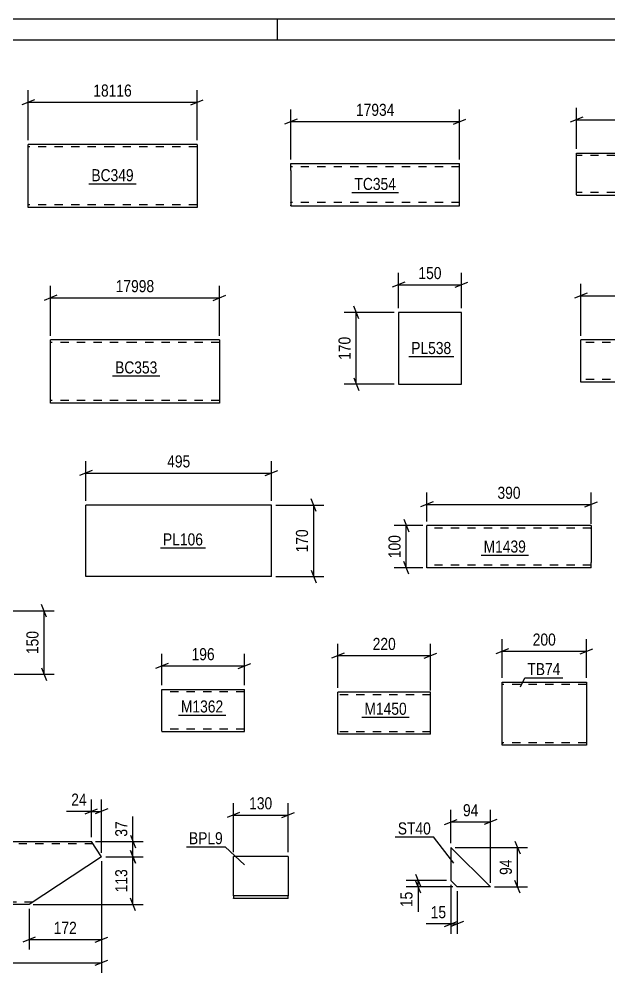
# Model space of a CAD drawing. Header units: millimetres. Extents: x 0 to 594, y 0 to 420.
# Drawn here: x 322.6 to 462.7, y 193.4 to 420 of the extents above; entities that cross this region are included whole.
import ezdxf

# ---------------------------------------------------------------- set-up
doc = ezdxf.new("R2010")
doc.units = ezdxf.units.MM
doc.linetypes.add('DXK_LINE_DOT2', pattern=[3.9198, 1.9599, -1.9599])
doc.styles.add('Arial Narrow', font='ARIALN.TTF', dxfattribs={"height": 0.2})

# ---------------------------------------------------------------- blocks, each defined once
blk = doc.blocks.new('Unknown-570386224-1132')
at = {"color": 5, "linetype": 'Continuous'}
for p, q in [((594, 420), (0, 420)), ((384, 415), (384, 420)), ((589, 415), (5, 415))]:
    blk.add_line(p, q, dxfattribs=at)
blk = doc.blocks.new('Part-570386224-11509 - 11493')
at = {"color": 2, "linetype": 'Continuous'}
for p, q in [((425.17, 223.21), (425.17, 215.31)), ((425.17, 223.21), (434.57, 213.81)), ((425.17, 215.31), (426.67, 213.81)), ((434.57, 213.81), (426.67, 213.81))]:
    blk.add_line(p, q, dxfattribs=at)
blk = doc.blocks.new('Part-570386224-11274 - 11258')
at = {"color": 2, "linetype": 'Continuous'}
for p, q in [((458.49, 299.66), (419.48, 299.66)), ((419.48, 289.76), (419.48, 299.66)), ((458.49, 299.66), (458.49, 290.86)), ((458.49, 289.66), (458.49, 290.86)), ((419.48, 289.66), (419.48, 289.76)), ((458.49, 289.66), (419.48, 289.66))]:
    blk.add_line(p, q, dxfattribs=at)
at = {"color": 7, "linetype": 'DXK_LINE_DOT2'}
for p, q in [((458.49, 299.06), (419.48, 299.06)), ((458.49, 299.06), (458.49, 299.02)), ((458.49, 299.02), (458.49, 299.06)), ((458.49, 298.92), (458.49, 299.02)), ((458.49, 299.02), (458.49, 298.92)), ((419.48, 290.26), (419.48, 290.31)), ((458.49, 290.26), (419.48, 290.26)), ((458.49, 290.31), (458.49, 290.63)), ((458.49, 290.26), (458.49, 290.31))]:
    blk.add_line(p, q, dxfattribs=at)
blk = doc.blocks.new('Part-570386224-11306 - 11290')
at = {"color": 2, "linetype": 'Continuous'}
for p, q in [((494.45, 343.77), (456.05, 343.77)), ((456.05, 333.87), (456.05, 343.77)), ((494.45, 343.77), (494.45, 334.97)), ((456.05, 333.77), (456.05, 333.87)), ((494.45, 333.77), (456.05, 333.77)), ((494.45, 333.77), (494.45, 334.97))]:
    blk.add_line(p, q, dxfattribs=at)
at = {"color": 7, "linetype": 'DXK_LINE_DOT2'}
for p, q in [((494.45, 343.17), (456.05, 343.17)), ((494.45, 343.17), (494.45, 343.13)), ((494.45, 343.13), (494.45, 343.17)), ((494.45, 343.03), (494.45, 343.13)), ((494.45, 343.13), (494.45, 343.03)), ((456.05, 334.37), (456.05, 334.42)), ((494.45, 334.37), (456.05, 334.37)), ((494.45, 334.42), (494.45, 334.74)), ((494.45, 334.37), (494.45, 334.42))]:
    blk.add_line(p, q, dxfattribs=at)
blk = doc.blocks.new('Part-570386224-11477 - 11461')
at = {"color": 2, "linetype": 'Continuous'}
for p, q in [((373.52, 211.75), (373.52, 221.08)), ((386.52, 221.08), (373.52, 221.08)), ((386.52, 221.08), (386.52, 221.04)), ((386.52, 221.04), (386.52, 211.68)), ((373.52, 211.68), (373.52, 211.75)), ((386.52, 211.68), (373.52, 211.68)), ((373.52, 211.68), (373.52, 211.13)), ((373.52, 211.13), (373.52, 211.08)), ((386.52, 211.08), (373.52, 211.08)), ((386.52, 211.64), (386.52, 211.68)), ((386.52, 211.13), (386.52, 211.64)), ((386.52, 211.08), (386.52, 211.13))]:
    blk.add_line(p, q, dxfattribs=at)
at = {"color": 7, "linetype": 'DXK_LINE_DOT2'}
for p, q in [((386.52, 221.08), (386.52, 220.74)), ((373.52, 211.08), (373.52, 211.13)), ((386.52, 211.08), (386.52, 211.13))]:
    blk.add_line(p, q, dxfattribs=at)
blk = doc.blocks.new('Part-570386224-11338 - 11322')
at = {"color": 2, "linetype": 'Continuous'}
for p, q in [((356.53, 250.82), (356.53, 260.73)), ((356.53, 260.73), (376.15, 260.73)), ((376.15, 250.73), (376.15, 260.73)), ((356.53, 250.82), (356.53, 250.73)), ((356.53, 250.73), (376.15, 250.73))]:
    blk.add_line(p, q, dxfattribs=at)
at = {"color": 7, "linetype": 'DXK_LINE_DOT2'}
for p, q in [((376.15, 260.13), (356.53, 260.13)), ((356.53, 251.33), (356.53, 251.38)), ((376.15, 251.33), (356.53, 251.33)), ((376.15, 251.33), (376.15, 251.38))]:
    blk.add_line(p, q, dxfattribs=at)
blk = doc.blocks.new('Part-570386224-11611 - 11595')
at = {"color": 2, "linetype": 'Continuous'}
for p, q in [((284.9, 224.63), (283.08, 223.43)), ((284.9, 224.63), (304.9, 224.63)), ((305, 224.63), (339.8, 224.63)), ((342.22, 220.95), (339.8, 224.63)), ((283.08, 223.43), (262.1, 209.63)), ((342.22, 220.95), (325, 209.63)), ((304.9, 209.63), (262.1, 209.63)), ((325, 209.63), (305, 209.63))]:
    blk.add_line(p, q, dxfattribs=at)
at = {"color": 7, "linetype": 'DXK_LINE_DOT2'}
for p, q in [((304.9, 224.03), (283.99, 224.03)), ((340.19, 224.03), (305, 224.03)), ((263.01, 210.23), (263.08, 210.28)), ((304.9, 210.23), (263.01, 210.23)), ((325.92, 210.23), (305, 210.23))]:
    blk.add_line(p, q, dxfattribs=at)
blk = doc.blocks.new('Part-570386224-9885 - 9867')
at = {"color": 2, "linetype": 'Continuous'}
for p, q in [((344.79, 390.24), (324.79, 390.24)), ((324.79, 375.33), (324.79, 390.24)), ((364.89, 390.24), (344.89, 390.24)), ((364.89, 390.24), (364.89, 375.24)), ((324.79, 375.24), (324.79, 375.33)), ((344.79, 375.24), (324.79, 375.24)), ((364.89, 375.24), (344.89, 375.24))]:
    blk.add_line(p, q, dxfattribs=at)
at = {"color": 7, "linetype": 'DXK_LINE_DOT2'}
for p, q in [((364.89, 390.15), (364.89, 390.24)), ((344.79, 389.64), (324.79, 389.64)), ((364.89, 389.64), (344.89, 389.64)), ((324.79, 375.84), (324.79, 375.89)), ((344.79, 375.84), (324.79, 375.84)), ((364.89, 375.84), (344.89, 375.84)), ((364.89, 375.84), (364.89, 375.89))]:
    blk.add_line(p, q, dxfattribs=at)
blk = doc.blocks.new('Part-570386224-9920 - 9902')
at = {"color": 2, "linetype": 'Continuous'}
for p, q in [((387.16, 384.06), (387.16, 385.66)), ((387.16, 385.66), (407.16, 385.66)), ((407.26, 385.66), (427.26, 385.66)), ((427.26, 375.66), (427.26, 385.66)), ((387.16, 384.06), (387.16, 375.66)), ((387.16, 375.66), (407.16, 375.66)), ((407.26, 375.66), (427.26, 375.66))]:
    blk.add_line(p, q, dxfattribs=at)
at = {"color": 7, "linetype": 'DXK_LINE_DOT2'}
for p, q in [((407.16, 384.86), (387.16, 384.86)), ((387.16, 384.06), (387.16, 384.67)), ((427.26, 384.86), (407.26, 384.86)), ((387.16, 376.46), (387.16, 376.52)), ((407.16, 376.46), (387.16, 376.46)), ((427.26, 376.46), (407.26, 376.46)), ((387.16, 375.66), (387.16, 375.78)), ((427.26, 375.66), (427.26, 375.78))]:
    blk.add_line(p, q, dxfattribs=at)
blk = doc.blocks.new('Part-570386224-10117 - 10099')
at = {"color": 2, "linetype": 'Continuous'}
for p, q in [((350.11, 343.77), (330.11, 343.77)), ((330.11, 328.86), (330.11, 343.77)), ((370.21, 343.77), (350.21, 343.77)), ((370.21, 343.77), (370.21, 328.77)), ((330.11, 328.77), (330.11, 328.86)), ((350.11, 328.77), (330.11, 328.77)), ((370.21, 328.77), (350.21, 328.77))]:
    blk.add_line(p, q, dxfattribs=at)
at = {"color": 7, "linetype": 'DXK_LINE_DOT2'}
for p, q in [((350.11, 343.17), (330.11, 343.17)), ((370.21, 343.17), (350.21, 343.17)), ((370.21, 343.68), (370.21, 343.77)), ((330.11, 329.37), (330.11, 329.41)), ((350.11, 329.37), (330.11, 329.37)), ((370.21, 329.37), (350.21, 329.37)), ((370.21, 329.37), (370.21, 329.41))]:
    blk.add_line(p, q, dxfattribs=at)
blk = doc.blocks.new('Part-570386224-10450 - 10434')
at = {"color": 2, "linetype": 'Continuous'}
for p, q in [((360.5, 304.54), (338.5, 304.54)), ((338.5, 287.54), (338.5, 304.54)), ((382.6, 304.54), (360.6, 304.54)), ((382.6, 287.54), (382.6, 304.54)), ((360.5, 287.54), (338.5, 287.54)), ((382.6, 287.54), (360.6, 287.54))]:
    blk.add_line(p, q, dxfattribs=at)
blk = doc.blocks.new('Part-570386224-10906 - 10889')
at = {"color": 2, "linetype": 'Continuous'}
for p, q in [((437.35, 261.29), (437.35, 262.49)), ((437.35, 262.49), (457.35, 262.49)), ((437.35, 248.23), (437.35, 261.29)), ((457.35, 262.49), (457.35, 262.4)), ((457.35, 262.4), (457.35, 261.29)), ((457.35, 261.29), (457.35, 247.49)), ((437.35, 247.58), (437.35, 248.23)), ((437.35, 247.49), (437.35, 247.58)), ((457.35, 247.49), (437.35, 247.49))]:
    blk.add_line(p, q, dxfattribs=at)
at = {"color": 7, "linetype": 'DXK_LINE_DOT2'}
for p, q in [((457.35, 261.89), (437.35, 261.89)), ((457.35, 262.14), (457.35, 261.29)), ((437.35, 248.23), (437.35, 247.84)), ((437.35, 248.09), (437.35, 248.13)), ((457.35, 248.09), (437.35, 248.09)), ((437.35, 247.49), (437.35, 247.49)), ((457.35, 248.13), (457.35, 248.23)), ((457.35, 248.09), (457.35, 248.13)), ((457.35, 248.09), (457.35, 248.13))]:
    blk.add_line(p, q, dxfattribs=at)
blk = doc.blocks.new('Part-570386224-10938 - 10922')
at = {"color": 2, "linetype": 'Continuous'}
for p, q in [((412.71, 350.28), (412.71, 333.28)), ((427.71, 350.28), (412.71, 350.28)), ((427.71, 333.28), (427.71, 350.28)), ((412.71, 333.28), (427.71, 333.28))]:
    blk.add_line(p, q, dxfattribs=at)
blk = doc.blocks.new('Part-570386224-11104 - 11088')
at = {"color": 2, "linetype": 'Continuous'}
for p, q in [((455.02, 378.28), (455.02, 388.18)), ((455.02, 388.18), (491.62, 388.18)), ((491.62, 378.18), (491.62, 388.18)), ((455.02, 378.28), (455.02, 378.18)), ((455.02, 378.18), (491.62, 378.18))]:
    blk.add_line(p, q, dxfattribs=at)
at = {"color": 7, "linetype": 'DXK_LINE_DOT2'}
for p, q in [((491.62, 387.58), (455.02, 387.58)), ((455.02, 378.78), (455.02, 378.83)), ((491.62, 378.78), (455.02, 378.78)), ((491.62, 378.78), (491.62, 378.83))]:
    blk.add_line(p, q, dxfattribs=at)
blk = doc.blocks.new('Part-570386224-11370 - 11354')
at = {"color": 2, "linetype": 'Continuous'}
for p, q in [((420.36, 260.09), (398.35, 260.09)), ((398.35, 250.18), (398.35, 260.09)), ((420.36, 250.09), (420.36, 260.09)), ((398.35, 250.09), (398.35, 250.18)), ((420.36, 250.09), (398.35, 250.09))]:
    blk.add_line(p, q, dxfattribs=at)
at = {"color": 7, "linetype": 'DXK_LINE_DOT2'}
for p, q in [((420.36, 259.49), (398.35, 259.49)), ((398.35, 250.69), (398.35, 250.74)), ((420.36, 250.69), (398.35, 250.69)), ((420.36, 250.69), (420.36, 250.74))]:
    blk.add_line(p, q, dxfattribs=at)
blk = doc.blocks.new('StraightDimension-570386224-11518 - 11493')
at = {"color": 7, "linetype": 'Continuous'}
for p, q in [((424.17, 215.31), (414.56, 215.31)), ((416.81, 216.81), (418.01, 213.81)), ((418.01, 212.31), (416.81, 215.31)), ((417.41, 213.81), (417.41, 215.31)), ((425.67, 213.81), (414.56, 213.81))]:
    blk.add_line(p, q, dxfattribs=at)
at = {"color": 0}
blk.add_wipeout([(416.66, 213.29), (412.46, 213.29), (412.46, 208.43), (416.66, 208.43)], dxfattribs=at)
at = {"color": 7, "linetype": 'Continuous'}
blk.add_line((417.41, 213.81), (417.41, 207.91), dxfattribs=at)
blk.add_line((417.41, 213.81), (417.41, 207.91), dxfattribs=at)
at = {"color": 3, "style": 'Arial Narrow'}
blk.add_text('15', height=2.863, rotation=90.0002, dxfattribs=at).set_placement((416.06, 209.03))
blk = doc.blocks.new('StraightDimension-570386224-11538 - 11493')
at = {"color": 7, "linetype": 'Continuous'}
for p, q in [((425.17, 214.31), (425.17, 202.64)), ((426.67, 212.81), (426.67, 202.64)), ((423.67, 204.44), (426.67, 205.64)), ((428.17, 205.64), (425.17, 204.44)), ((425.17, 205.04), (426.67, 205.04))]:
    blk.add_line(p, q, dxfattribs=at)
at = {"color": 0}
blk.add_wipeout([(424.65, 205.79), (424.65, 209.99), (419.79, 209.99), (419.79, 205.79)], dxfattribs=at)
at = {"color": 7, "linetype": 'Continuous'}
blk.add_line((425.17, 205.04), (419.27, 205.04), dxfattribs=at)
blk.add_line((425.17, 205.04), (419.27, 205.04), dxfattribs=at)
at = {"color": 3, "style": 'Arial Narrow'}
blk.add_text('15', height=2.863, dxfattribs=at).set_placement((420.39, 206.39))
blk = doc.blocks.new('StraightDimension-570386224-11511 - 11493')
at = {"color": 7, "linetype": 'Continuous'}
for p, q in [((440.39, 224.71), (441.59, 221.71)), ((426.17, 223.21), (443.39, 223.21)), ((440.99, 213.81), (440.99, 223.21)), ((441.59, 212.31), (440.39, 215.31)), ((435.57, 213.81), (443.39, 213.81))]:
    blk.add_line(p, q, dxfattribs=at)
at = {"color": 0}
blk.add_wipeout([(440.24, 220.94), (436.04, 220.94), (436.04, 216.08), (440.24, 216.08)], dxfattribs=at)
at = {"color": 3, "style": 'Arial Narrow'}
blk.add_text('94', height=2.863, rotation=90.0002, dxfattribs=at).set_placement((439.64, 216.68))
blk = doc.blocks.new('StraightDimension-570386224-11529 - 11493')
at = {"color": 7, "linetype": 'Continuous'}
for p, q in [((425.17, 224.21), (425.17, 232.11)), ((434.57, 214.81), (434.57, 232.11)), ((423.67, 228.66), (426.67, 229.86)), ((425.17, 229.26), (434.57, 229.26)), ((436.07, 229.86), (433.07, 228.66))]:
    blk.add_line(p, q, dxfattribs=at)
at = {"color": 0}
blk.add_wipeout([(432.3, 230.01), (432.3, 234.21), (427.45, 234.21), (427.45, 230.01)], dxfattribs=at)
at = {"color": 3, "style": 'Arial Narrow'}
blk.add_text('94', height=2.863, dxfattribs=at).set_placement((428.05, 230.61))
blk = doc.blocks.new('StraightDimension-570386224-24765 - 11258')
at = {"color": 7, "linetype": 'Continuous'}
for p, q in [((419.48, 300.66), (419.48, 307.53)), ((458.49, 300.06), (458.49, 307.53)), ((420.98, 305.28), (417.98, 304.08)), ((419.48, 304.68), (458.49, 304.68)), ((456.99, 304.08), (459.99, 305.28))]:
    blk.add_line(p, q, dxfattribs=at)
at = {"color": 0}
blk.add_wipeout([(442.33, 305.43), (442.33, 309.63), (435.64, 309.63), (435.64, 305.43)], dxfattribs=at)
at = {"color": 3, "style": 'Arial Narrow'}
blk.add_text('390', height=2.863, dxfattribs=at).set_placement((436.24, 306.03))
blk = doc.blocks.new('StraightDimension-570386224-24779 - 11258')
at = {"color": 7, "linetype": 'Continuous'}
for p, q in [((418.48, 299.66), (411.72, 299.66)), ((413.97, 301.16), (415.17, 298.16)), ((414.57, 289.66), (414.57, 299.66)), ((415.17, 288.16), (413.97, 291.16)), ((418.48, 289.66), (411.72, 289.66))]:
    blk.add_line(p, q, dxfattribs=at)
at = {"color": 0}
blk.add_wipeout([(413.82, 298.01), (409.62, 298.01), (409.62, 291.32), (413.82, 291.32)], dxfattribs=at)
at = {"color": 3, "style": 'Arial Narrow'}
blk.add_text('100', height=2.863, rotation=90.0002, dxfattribs=at).set_placement((413.22, 291.92))
blk = doc.blocks.new('StraightDimension-570386224-24737 - 11290')
at = {"color": 7, "linetype": 'Continuous'}
for p, q in [((456.05, 344.77), (456.05, 357.12)), ((494.45, 344.77), (494.45, 357.12)), ((457.55, 354.87), (454.55, 353.67)), ((456.05, 354.27), (494.45, 354.27)), ((492.95, 353.67), (495.95, 354.87))]:
    blk.add_line(p, q, dxfattribs=at)
at = {"color": 0}
blk.add_wipeout([(478.59, 355.02), (478.59, 359.22), (471.91, 359.22), (471.91, 355.02)], dxfattribs=at)
at = {"color": 3, "style": 'Arial Narrow'}
blk.add_text('384', height=2.863, dxfattribs=at).set_placement((472.51, 355.62))
blk = doc.blocks.new('StraightDimension-570386224-11479 - 11461')
at = {"color": 7, "linetype": 'Continuous'}
for p, q in [((373.52, 222.08), (373.52, 233.75)), ((386.52, 222.08), (386.52, 233.75)), ((375.02, 231.5), (372.02, 230.3)), ((385.02, 230.3), (388.02, 231.5)), ((373.52, 230.9), (386.52, 230.9))]:
    blk.add_line(p, q, dxfattribs=at)
at = {"color": 0}
blk.add_wipeout([(383.36, 231.65), (383.36, 235.85), (376.67, 235.85), (376.67, 231.65)], dxfattribs=at)
at = {"color": 3, "style": 'Arial Narrow'}
blk.add_text('130', height=2.863, dxfattribs=at).set_placement((377.27, 232.25))
blk = doc.blocks.new('StraightDimension-570386224-24792 - 11322')
at = {"color": 7, "linetype": 'Continuous'}
for p, q in [((356.53, 261.73), (356.53, 269.18)), ((376.15, 261.73), (376.15, 269.18)), ((358.03, 266.93), (355.03, 265.73)), ((356.53, 266.33), (376.15, 266.33)), ((374.65, 265.73), (377.65, 266.93))]:
    blk.add_line(p, q, dxfattribs=at)
at = {"color": 0}
blk.add_wipeout([(369.68, 267.08), (369.68, 271.28), (363, 271.28), (363, 267.08)], dxfattribs=at)
at = {"color": 3, "style": 'Arial Narrow'}
blk.add_text('196', height=2.863, dxfattribs=at).set_placement((363.6, 267.68))
blk = doc.blocks.new('StraightDimension-570386224-11649 - 11595')
at = {"color": 7, "linetype": 'Continuous'}
for p, q in [((340.8, 224.63), (352.09, 224.63)), ((349.09, 226.13), (350.29, 223.13)), ((349.69, 220.95), (349.69, 224.63)), ((350.29, 219.45), (349.09, 222.45)), ((343.22, 220.95), (352.09, 220.95))]:
    blk.add_line(p, q, dxfattribs=at)
at = {"color": 0}
blk.add_wipeout([(348.94, 230.01), (344.74, 230.01), (344.74, 225.16), (348.94, 225.16)], dxfattribs=at)
at = {"color": 7, "linetype": 'Continuous'}
blk.add_line((349.69, 224.63), (349.69, 230.54), dxfattribs=at)
blk.add_line((349.69, 224.63), (349.69, 230.54), dxfattribs=at)
at = {"color": 3, "style": 'Arial Narrow'}
blk.add_text('37', height=2.863, rotation=90.0002, dxfattribs=at).set_placement((348.34, 225.76))
blk = doc.blocks.new('StraightDimension-570386224-11683 - 11595')
at = {"color": 7, "linetype": 'Continuous'}
for p, q in [((342.22, 219.95), (342.22, 198.92)), ((325, 208.63), (325, 198.92)), ((326.5, 201.92), (323.5, 200.72)), ((340.72, 200.72), (343.72, 201.92)), ((325, 201.32), (342.22, 201.32))]:
    blk.add_line(p, q, dxfattribs=at)
at = {"color": 0}
blk.add_wipeout([(336.95, 202.07), (336.95, 206.27), (330.27, 206.27), (330.27, 202.07)], dxfattribs=at)
at = {"color": 3, "style": 'Arial Narrow'}
blk.add_text('172', height=2.863, dxfattribs=at).set_placement((330.87, 202.67))
blk = doc.blocks.new('StraightDimension-570386224-11614 - 11595')
at = {"color": 7, "linetype": 'Continuous'}
for p, q in [((342.22, 219.95), (342.22, 193.39)), ((262.1, 208.63), (262.1, 193.39)), ((263.6, 196.39), (260.6, 195.19)), ((262.1, 195.79), (342.22, 195.79)), ((340.72, 195.19), (343.72, 196.39))]:
    blk.add_line(p, q, dxfattribs=at)
at = {"color": 0}
blk.add_wipeout([(306.42, 196.54), (306.42, 200.74), (297.9, 200.74), (297.9, 196.54)], dxfattribs=at)
at = {"color": 3, "style": 'Arial Narrow'}
blk.add_text('2410', height=2.863, dxfattribs=at).set_placement((298.5, 197.14))
blk = doc.blocks.new('StraightDimension-570386224-11650 - 11595')
at = {"color": 7, "linetype": 'Continuous'}
for p, q in [((349.09, 222.45), (350.29, 219.45)), ((343.22, 220.95), (352.09, 220.95)), ((349.69, 209.63), (349.69, 220.95)), ((350.29, 208.13), (349.09, 211.13)), ((326, 209.63), (352.09, 209.63))]:
    blk.add_line(p, q, dxfattribs=at)
at = {"color": 0}
blk.add_wipeout([(348.94, 218.64), (344.74, 218.64), (344.74, 211.95), (348.94, 211.95)], dxfattribs=at)
at = {"color": 3, "style": 'Arial Narrow'}
blk.add_text('113', height=2.863, rotation=90.0002, dxfattribs=at).set_placement((348.34, 212.55))
blk = doc.blocks.new('StraightDimension-570386224-11715 - 11595')
at = {"color": 7, "linetype": 'Continuous'}
for p, q in [((339.8, 225.63), (339.8, 234.62)), ((342.22, 221.95), (342.22, 234.62)), ((338.3, 231.17), (341.3, 232.37)), ((339.8, 231.77), (342.22, 231.77)), ((343.72, 232.37), (340.72, 231.17))]:
    blk.add_line(p, q, dxfattribs=at)
at = {"color": 0}
blk.add_wipeout([(339.27, 232.52), (339.27, 236.72), (334.42, 236.72), (334.42, 232.52)], dxfattribs=at)
at = {"color": 7, "linetype": 'Continuous'}
blk.add_line((339.8, 231.77), (333.89, 231.77), dxfattribs=at)
blk.add_line((339.8, 231.77), (333.89, 231.77), dxfattribs=at)
at = {"color": 3, "style": 'Arial Narrow'}
blk.add_text('24', height=2.863, dxfattribs=at).set_placement((335.02, 233.12))
blk = doc.blocks.new('StraightDimension-570386224-9726 - 9696')
at = {"color": 7, "linetype": 'Continuous'}
for p, q in [((315.03, 279.38), (330.99, 279.38)), ((329.19, 277.88), (327.99, 280.88)), ((328.59, 264.38), (328.59, 279.38)), ((327.99, 265.88), (329.19, 262.88)), ((321.5, 264.38), (330.99, 264.38))]:
    blk.add_line(p, q, dxfattribs=at)
at = {"color": 0}
blk.add_wipeout([(327.84, 275.22), (323.64, 275.22), (323.64, 268.54), (327.84, 268.54)], dxfattribs=at)
at = {"color": 3, "style": 'Arial Narrow'}
blk.add_text('150', height=2.863, rotation=90.0002, dxfattribs=at).set_placement((327.24, 269.14))
blk = doc.blocks.new('StraightDimension-570386224-9888 - 9867')
at = {"color": 7, "linetype": 'Continuous'}
for p, q in [((324.79, 391.24), (324.79, 403.09)), ((364.89, 391.24), (364.89, 403.09)), ((326.29, 400.84), (323.29, 399.64)), ((324.79, 400.24), (364.89, 400.24)), ((363.39, 399.64), (366.39, 400.84))]:
    blk.add_line(p, q, dxfattribs=at)
at = {"color": 0}
blk.add_wipeout([(350.01, 400.99), (350.01, 405.19), (339.67, 405.19), (339.67, 400.99)], dxfattribs=at)
at = {"color": 3, "style": 'Arial Narrow'}
blk.add_text('18116', height=2.863, dxfattribs=at).set_placement((340.27, 401.59))
blk = doc.blocks.new('StraightDimension-570386224-9923 - 9902')
at = {"color": 7, "linetype": 'Continuous'}
for p, q in [((387.16, 386.66), (387.16, 398.51)), ((427.26, 386.66), (427.26, 398.51)), ((388.66, 396.26), (385.66, 395.06)), ((387.16, 395.66), (427.26, 395.66)), ((425.76, 395.06), (428.76, 396.26))]:
    blk.add_line(p, q, dxfattribs=at)
at = {"color": 0}
blk.add_wipeout([(412.38, 396.41), (412.38, 400.61), (402.04, 400.61), (402.04, 396.41)], dxfattribs=at)
at = {"color": 3, "style": 'Arial Narrow'}
blk.add_text('17934', height=2.863, dxfattribs=at).set_placement((402.64, 397.01))
blk = doc.blocks.new('StraightDimension-570386224-10120 - 10099')
at = {"color": 7, "linetype": 'Continuous'}
for p, q in [((330.11, 344.77), (330.11, 356.62)), ((370.21, 344.77), (370.21, 356.62)), ((331.61, 354.37), (328.61, 353.17)), ((330.11, 353.77), (370.21, 353.77)), ((368.71, 353.17), (371.71, 354.37))]:
    blk.add_line(p, q, dxfattribs=at)
at = {"color": 0}
blk.add_wipeout([(355.33, 354.52), (355.33, 358.72), (344.99, 358.72), (344.99, 354.52)], dxfattribs=at)
at = {"color": 3, "style": 'Arial Narrow'}
blk.add_text('17998', height=2.863, dxfattribs=at).set_placement((345.59, 355.12))
blk = doc.blocks.new('StraightDimension-570386224-10464 - 10434')
at = {"color": 7, "linetype": 'Continuous'}
for p, q in [((393.2, 303.04), (392, 306.04)), ((383.6, 304.54), (395, 304.54)), ((392.6, 287.54), (392.6, 304.54)), ((392, 289.04), (393.2, 286.04)), ((383.6, 287.54), (395, 287.54))]:
    blk.add_line(p, q, dxfattribs=at)
at = {"color": 0}
blk.add_wipeout([(391.85, 299.38), (387.65, 299.38), (387.65, 292.69), (391.85, 292.69)], dxfattribs=at)
at = {"color": 3, "style": 'Arial Narrow'}
blk.add_text('170', height=2.863, rotation=90.0002, dxfattribs=at).set_placement((391.25, 293.29))
blk = doc.blocks.new('StraightDimension-570386224-24697 - 10434')
at = {"color": 7, "linetype": 'Continuous'}
for p, q in [((340, 312.74), (337, 311.54)), ((338.5, 305.54), (338.5, 314.99)), ((381.1, 311.54), (384.1, 312.74)), ((382.6, 305.54), (382.6, 314.99)), ((338.5, 312.14), (382.6, 312.14))]:
    blk.add_line(p, q, dxfattribs=at)
at = {"color": 0}
blk.add_wipeout([(363.89, 312.89), (363.89, 317.09), (357.21, 317.09), (357.21, 312.89)], dxfattribs=at)
at = {"color": 3, "style": 'Arial Narrow'}
blk.add_text('495', height=2.863, dxfattribs=at).set_placement((357.81, 313.49))
blk = doc.blocks.new('StraightDimension-570386224-10908 - 10889')
at = {"color": 7, "linetype": 'Continuous'}
for p, q in [((437.35, 263.49), (437.35, 272.65)), ((457.35, 263.49), (457.35, 272.65)), ((438.85, 270.4), (435.85, 269.2)), ((437.35, 269.8), (457.35, 269.8)), ((455.85, 269.2), (458.85, 270.4))]:
    blk.add_line(p, q, dxfattribs=at)
at = {"color": 0}
blk.add_wipeout([(450.69, 270.55), (450.69, 274.75), (444.01, 274.75), (444.01, 270.55)], dxfattribs=at)
at = {"color": 3, "style": 'Arial Narrow'}
blk.add_text('200', height=2.863, dxfattribs=at).set_placement((444.61, 271.15))
blk = doc.blocks.new('StraightDimension-570386224-24708 - 10922')
at = {"color": 7, "linetype": 'Continuous'}
for p, q in [((412.71, 351.28), (412.71, 359.73)), ((427.71, 351.28), (427.71, 359.73)), ((414.21, 357.48), (411.21, 356.28)), ((412.71, 356.88), (427.71, 356.88)), ((426.21, 356.28), (429.21, 357.48))]:
    blk.add_line(p, q, dxfattribs=at)
at = {"color": 0}
blk.add_wipeout([(423.56, 357.63), (423.56, 361.83), (416.87, 361.83), (416.87, 357.63)], dxfattribs=at)
at = {"color": 3, "style": 'Arial Narrow'}
blk.add_text('150', height=2.863, dxfattribs=at).set_placement((417.47, 358.23))
blk = doc.blocks.new('StraightDimension-570386224-10951 - 10922')
at = {"color": 7, "linetype": 'Continuous'}
for p, q in [((403.31, 348.78), (402.11, 351.78)), ((411.71, 350.28), (399.86, 350.28)), ((402.71, 333.28), (402.71, 350.28)), ((411.71, 333.28), (399.86, 333.28)), ((402.11, 334.78), (403.31, 331.78))]:
    blk.add_line(p, q, dxfattribs=at)
at = {"color": 0}
blk.add_wipeout([(401.96, 345.12), (397.76, 345.12), (397.76, 338.44), (401.96, 338.44)], dxfattribs=at)
at = {"color": 3, "style": 'Arial Narrow'}
blk.add_text('170', height=2.863, rotation=90.0002, dxfattribs=at).set_placement((401.36, 339.04))
blk = doc.blocks.new('StraightDimension-570386224-24719 - 11088')
at = {"color": 7, "linetype": 'Continuous'}
for p, q in [((455.02, 389.18), (455.02, 398.93)), ((491.62, 388.58), (491.62, 398.93)), ((456.52, 396.68), (453.52, 395.48)), ((490.12, 395.48), (493.12, 396.68)), ((455.02, 396.08), (491.62, 396.08))]:
    blk.add_line(p, q, dxfattribs=at)
at = {"color": 0}
blk.add_wipeout([(476.66, 396.83), (476.66, 401.03), (469.98, 401.03), (469.98, 396.83)], dxfattribs=at)
at = {"color": 3, "style": 'Arial Narrow'}
blk.add_text('366', height=2.863, dxfattribs=at).set_placement((470.58, 397.43))
blk = doc.blocks.new('StraightDimension-570386224-24803 - 11354')
at = {"color": 7, "linetype": 'Continuous'}
for p, q in [((398.35, 261.09), (398.35, 271.61)), ((420.36, 260.49), (420.36, 271.61)), ((399.85, 269.36), (396.85, 268.16)), ((398.35, 268.76), (420.36, 268.76)), ((418.86, 268.16), (421.86, 269.36))]:
    blk.add_line(p, q, dxfattribs=at)
at = {"color": 0}
blk.add_wipeout([(412.7, 269.51), (412.7, 273.71), (406.01, 273.71), (406.01, 269.51)], dxfattribs=at)
at = {"color": 3, "style": 'Arial Narrow'}
blk.add_text('220', height=2.863, dxfattribs=at).set_placement((406.61, 270.11))
blk = doc.blocks.new('Mark-570386224-11505 - 11493')
at = {"color": 0}
blk.add_wipeout([(420.42, 226.28), (420.42, 229.28), (412.57, 229.28), (412.57, 226.28)], dxfattribs=at)
blk.add_wipeout([(420.42, 226.28), (420.42, 229.28), (412.57, 229.28), (412.57, 226.28)], dxfattribs=at)
at = {"color": 30, "linetype": 'Continuous'}
for p in [(411.97, 225.68), (425.91, 219.45)]:
    blk.add_line(p, (421.02, 225.68), dxfattribs=at)
at = {"color": 3, "style": 'Arial Narrow'}
blk.add_text('ST40', height=2.863, dxfattribs=at).set_placement((412.57, 226.28))
blk = doc.blocks.new('Mark-570386224-11270 - 11258')
at = {"color": 0}
blk.add_wipeout([(443.01, 293.25), (443.01, 296.25), (432.95, 296.25), (432.95, 293.25)], dxfattribs=at)
blk.add_wipeout([(443.01, 293.25), (443.01, 296.25), (432.95, 296.25), (432.95, 293.25)], dxfattribs=at)
at = {"color": 30, "linetype": 'Continuous'}
blk.add_line((432.35, 292.65), (443.61, 292.65), dxfattribs=at)
at = {"color": 3, "style": 'Arial Narrow'}
blk.add_text('M1439', height=2.863, dxfattribs=at).set_placement((432.95, 293.25))
blk = doc.blocks.new('Mark-570386224-11473 - 11461')
at = {"color": 0}
blk.add_wipeout([(371.01, 223.96), (371.01, 226.96), (362.98, 226.96), (362.98, 223.96)], dxfattribs=at)
blk.add_wipeout([(371.01, 223.96), (371.01, 226.96), (362.98, 226.96), (362.98, 223.96)], dxfattribs=at)
at = {"color": 30, "linetype": 'Continuous'}
for p in [(362.38, 223.36), (376.15, 219.05)]:
    blk.add_line(p, (371.61, 223.36), dxfattribs=at)
at = {"color": 3, "style": 'Arial Narrow'}
blk.add_text('BPL9', height=2.863, dxfattribs=at).set_placement((362.98, 223.96))
blk = doc.blocks.new('Mark-570386224-11334 - 11322')
at = {"color": 0}
blk.add_wipeout([(371.12, 255.26), (371.12, 258.26), (361.07, 258.26), (361.07, 255.26)], dxfattribs=at)
blk.add_wipeout([(371.12, 255.26), (371.12, 258.26), (361.07, 258.26), (361.07, 255.26)], dxfattribs=at)
at = {"color": 30, "linetype": 'Continuous'}
blk.add_line((360.47, 254.66), (371.72, 254.66), dxfattribs=at)
at = {"color": 3, "style": 'Arial Narrow'}
blk.add_text('M1362', height=2.863, dxfattribs=at).set_placement((361.07, 255.26))
blk = doc.blocks.new('Mark-570386224-9881 - 9867')
at = {"color": 0}
blk.add_wipeout([(349.86, 381.48), (349.86, 384.48), (339.81, 384.48), (339.81, 381.48)], dxfattribs=at)
blk.add_wipeout([(349.86, 381.48), (349.86, 384.48), (339.81, 384.48), (339.81, 381.48)], dxfattribs=at)
at = {"color": 30, "linetype": 'Continuous'}
blk.add_line((339.21, 380.88), (350.46, 380.88), dxfattribs=at)
at = {"color": 3, "style": 'Arial Narrow'}
blk.add_text('BC349', height=2.863, dxfattribs=at).set_placement((339.81, 381.48))
blk = doc.blocks.new('Mark-570386224-9916 - 9902')
at = {"color": 0}
blk.add_wipeout([(412.14, 379.4), (412.14, 382.4), (402.28, 382.4), (402.28, 379.4)], dxfattribs=at)
blk.add_wipeout([(412.14, 379.4), (412.14, 382.4), (402.28, 382.4), (402.28, 379.4)], dxfattribs=at)
at = {"color": 30, "linetype": 'Continuous'}
blk.add_line((401.68, 378.8), (412.74, 378.8), dxfattribs=at)
at = {"color": 3, "style": 'Arial Narrow'}
blk.add_text('TC354', height=2.863, dxfattribs=at).set_placement((402.28, 379.4))
blk = doc.blocks.new('Mark-570386224-10113 - 10099')
at = {"color": 0}
blk.add_wipeout([(355.49, 335.81), (355.49, 338.81), (345.44, 338.81), (345.44, 335.81)], dxfattribs=at)
blk.add_wipeout([(355.49, 335.81), (355.49, 338.81), (345.44, 338.81), (345.44, 335.81)], dxfattribs=at)
at = {"color": 30, "linetype": 'Continuous'}
blk.add_line((344.84, 335.21), (356.09, 335.21), dxfattribs=at)
at = {"color": 3, "style": 'Arial Narrow'}
blk.add_text('BC353', height=2.863, dxfattribs=at).set_placement((345.44, 335.81))
blk = doc.blocks.new('Mark-570386224-10446 - 10434')
at = {"color": 0}
blk.add_wipeout([(366.32, 294.95), (366.32, 297.95), (356.82, 297.95), (356.82, 294.95)], dxfattribs=at)
blk.add_wipeout([(366.32, 294.95), (366.32, 297.95), (356.82, 297.95), (356.82, 294.95)], dxfattribs=at)
at = {"color": 30, "linetype": 'Continuous'}
blk.add_line((356.22, 294.35), (366.92, 294.35), dxfattribs=at)
at = {"color": 3, "style": 'Arial Narrow'}
blk.add_text('PL106', height=2.863, dxfattribs=at).set_placement((356.82, 294.95))
blk = doc.blocks.new('Mark-570386224-10902 - 10889')
at = {"color": 0}
blk.add_wipeout([(451.18, 264.13), (451.18, 267.13), (443.33, 267.13), (443.33, 264.13)], dxfattribs=at)
blk.add_wipeout([(451.18, 264.13), (451.18, 267.13), (443.33, 267.13), (443.33, 264.13)], dxfattribs=at)
at = {"color": 30, "linetype": 'Continuous'}
for p, q in [((441.68, 261.32), (442.73, 263.53)), ((442.73, 263.53), (451.78, 263.53))]:
    blk.add_line(p, q, dxfattribs=at)
at = {"color": 3, "style": 'Arial Narrow'}
blk.add_text('TB74', height=2.863, dxfattribs=at).set_placement((443.33, 264.13))
blk = doc.blocks.new('Mark-570386224-10934 - 10922')
at = {"color": 0}
blk.add_wipeout([(425.27, 340.42), (425.27, 343.42), (415.76, 343.42), (415.76, 340.42)], dxfattribs=at)
blk.add_wipeout([(425.27, 340.42), (425.27, 343.42), (415.76, 343.42), (415.76, 340.42)], dxfattribs=at)
at = {"color": 30, "linetype": 'Continuous'}
blk.add_line((415.16, 339.82), (425.87, 339.82), dxfattribs=at)
at = {"color": 3, "style": 'Arial Narrow'}
blk.add_text('PL538', height=2.863, dxfattribs=at).set_placement((415.76, 340.42))
blk = doc.blocks.new('Mark-570386224-11366 - 11354')
at = {"color": 0}
blk.add_wipeout([(414.7, 254.72), (414.7, 257.72), (404.65, 257.72), (404.65, 254.72)], dxfattribs=at)
blk.add_wipeout([(414.7, 254.72), (414.7, 257.72), (404.65, 257.72), (404.65, 254.72)], dxfattribs=at)
at = {"color": 30, "linetype": 'Continuous'}
blk.add_line((404.05, 254.12), (415.3, 254.12), dxfattribs=at)
at = {"color": 3, "style": 'Arial Narrow'}
blk.add_text('M1450', height=2.863, dxfattribs=at).set_placement((404.65, 254.72))

msp = doc.modelspace()

# ---------------------------------------------------------------- block references
for name in ['Unknown-570386224-1132', 'Part-570386224-9885 - 9867', 'Part-570386224-11104 - 11088', 'Part-570386224-9920 - 9902', 'Part-570386224-10938 - 10922', 'Part-570386224-10117 - 10099', 'Part-570386224-11306 - 11290', 'Part-570386224-10450 - 10434', 'Part-570386224-11274 - 11258', 'Part-570386224-11338 - 11322', 'Part-570386224-10906 - 10889', 'Part-570386224-11370 - 11354', 'Part-570386224-11611 - 11595', 'Part-570386224-11509 - 11493', 'Part-570386224-11477 - 11461']:
    msp.add_blockref(name, (0, 0))

# ---------------------------------------------------------------- next in the draw order: block references
for name in ['StraightDimension-570386224-9888 - 9867', 'StraightDimension-570386224-9923 - 9902', 'StraightDimension-570386224-24719 - 11088', 'Mark-570386224-9881 - 9867', 'Mark-570386224-9916 - 9902', 'StraightDimension-570386224-24708 - 10922', 'StraightDimension-570386224-10120 - 10099', 'StraightDimension-570386224-24737 - 11290', 'Mark-570386224-10934 - 10922', 'Mark-570386224-10113 - 10099', 'StraightDimension-570386224-24765 - 11258', 'StraightDimension-570386224-10464 - 10434', 'Mark-570386224-10446 - 10434', 'Mark-570386224-11270 - 11258', 'StraightDimension-570386224-9726 - 9696', 'StraightDimension-570386224-10908 - 10889', 'StraightDimension-570386224-24803 - 11354', 'StraightDimension-570386224-24792 - 11322', 'Mark-570386224-11334 - 11322', 'Mark-570386224-11366 - 11354', 'StraightDimension-570386224-11479 - 11461', 'StraightDimension-570386224-11649 - 11595', 'StraightDimension-570386224-11518 - 11493']:
    msp.add_blockref(name, (0, 0))

# ---------------------------------------------------------------- next in the draw order: block references
for name in ['StraightDimension-570386224-10951 - 10922', 'StraightDimension-570386224-24697 - 10434', 'StraightDimension-570386224-24779 - 11258', 'Mark-570386224-10902 - 10889', 'Mark-570386224-11473 - 11461', 'StraightDimension-570386224-11683 - 11595', 'StraightDimension-570386224-11538 - 11493']:
    msp.add_blockref(name, (0, 0))

# ---------------------------------------------------------------- next in the draw order: block references
for name in ['StraightDimension-570386224-11511 - 11493', 'StraightDimension-570386224-11614 - 11595']:
    msp.add_blockref(name, (0, 0))

# ---------------------------------------------------------------- next in the draw order: block references
for name in ['StraightDimension-570386224-11529 - 11493', 'StraightDimension-570386224-11650 - 11595']:
    msp.add_blockref(name, (0, 0))

# ---------------------------------------------------------------- next in the draw order: block references
for name in ['StraightDimension-570386224-11715 - 11595', 'Mark-570386224-11505 - 11493']:
    msp.add_blockref(name, (0, 0))

doc.saveas('drawing.dxf')
